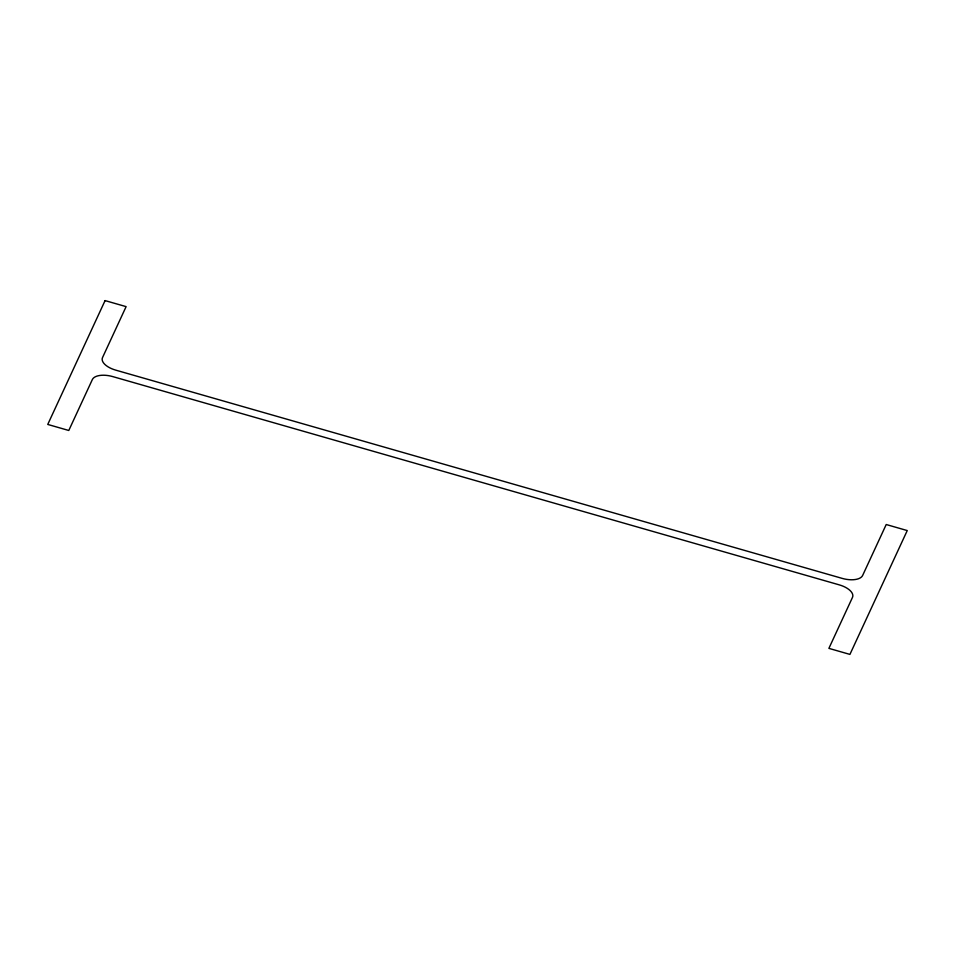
<?xml version="1.0" encoding="UTF-8"?>
<svg xmlns="http://www.w3.org/2000/svg" width="955" height="955" viewBox="0 0 955 955"><rect width="100%" height="100%" fill="white"/><g stroke="black" fill="none" stroke-linecap="round" stroke-linejoin="round"><path stroke-width="1.43" d="M105.074 300.598L47.75 424.438L68.784 430.478L92.36 379.541A17.524 8.416 13.3 0 1 112.738 376.592L839.278 584.866A17.524 8.416 13.3 0 1 852.469 597.436L828.892 648.373L849.926 654.402L907.25 530.562L886.216 524.522L862.64 575.459A17.524 8.416 13.3 0 1 842.262 578.408L115.722 370.134A17.524 8.416 13.3 0 1 102.531 357.564L126.108 306.627L105.074 300.598"/></g></svg>
